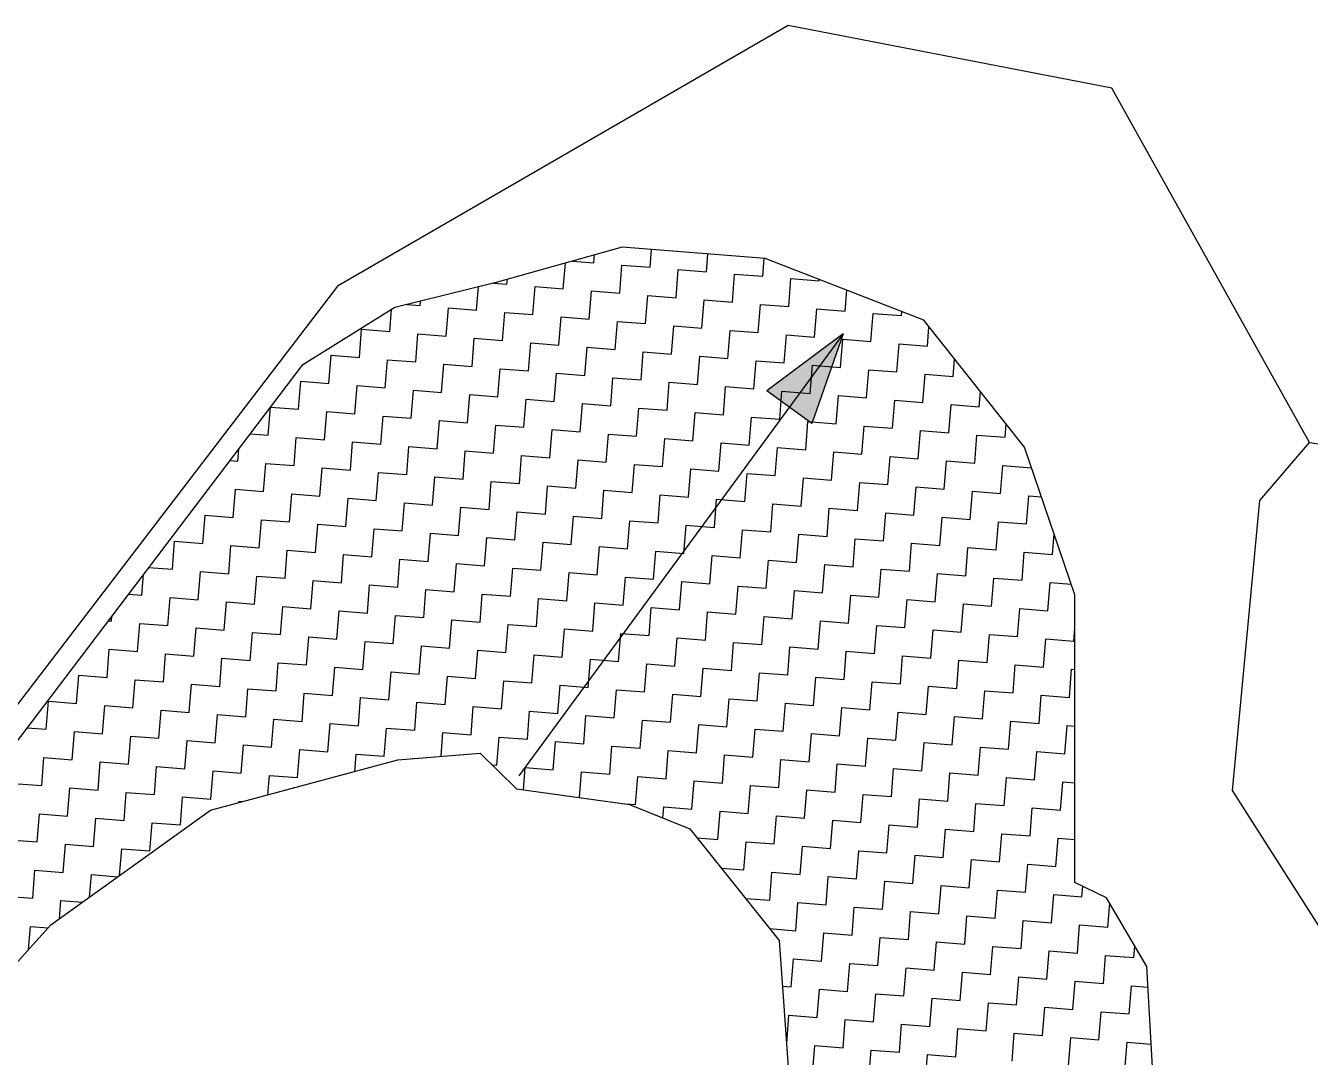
# Model space of a CAD drawing. Header units: metres. Extents: x 281680 to 283954, y 2020493 to 2022850.
# Drawn here: x 281969.3 to 282258.7, y 2022618 to 2022850.5 of the extents above; entities that cross this region are included whole.
import ezdxf

# ---------------------------------------------------------------- set-up
doc = ezdxf.new("R2010")
doc.units = ezdxf.units.M
doc.header["$MEASUREMENT"] = 0
doc.linetypes.add('DIVIDE', pattern=[1.25, 0.5, -0.25, 0, -0.25, 0, -0.25])
for name, color, linetype in [('POLY_HATCH', 12, 'Continuous'), ('V_BOUND_LINE', 7, 'Continuous'), ('V_DIVIDE_LINE', 7, 'DIVIDE')]:
    doc.layers.add(name, color=color, linetype=linetype)

msp = doc.modelspace()

# ---------------------------------------------------------------- hatches: boundary and pattern name
h = msp.add_hatch(color=256)
h.paths.add_polyline_path([(282141.38, 2022764.49), (282146.44, 2022760.78), (282153.52, 2022781.03)])
h.paths.add_polyline_path([(282153.52, 2022781.03), (282136.32, 2022768.21), (282141.38, 2022764.49)])

# ---------------------------------------------------------------- linework, layer by layer
for points in [[(282153.52, 2022781.03), (282080.42, 2022681.4)], [(282153.52, 2022781.03), (282136.32, 2022768.21)], [(282153.52, 2022781.03), (282146.44, 2022760.78)], [(282146.44, 2022760.78), (282136.32, 2022768.21)]]:
    msp.add_lwpolyline(points)
at = {"layer": 'POLY_HATCH'}
for p, q in [((282103.69, 2022800.55), (282075.05, 2022792.53)), ((282135.91, 2022797.99), (282103.69, 2022800.55)), ((282171.64, 2022784.09), (282135.91, 2022797.99)), ((282075.05, 2022792.53), (282052.5, 2022786.96)), ((282052.5, 2022786.96), (282031.56, 2022773.9)), ((282194.37, 2022755.51), (282171.64, 2022784.09)), ((282031.56, 2022773.9), (281837.08, 2022517.44)), ((282205.71, 2022722.2), (282194.37, 2022755.51)), ((282205.71, 2022657.4), (282205.71, 2022722.2)), ((282053.15, 2022685.03), (282071.69, 2022686.5)), ((282071.69, 2022686.5), (282079.89, 2022678.48)), ((282010.97, 2022673.67), (282053.15, 2022685.03)), ((282079.89, 2022678.48), (282105.4, 2022674.98)), ((282105.4, 2022674.98), (282118.96, 2022669.48)), ((281975.02, 2022647.81), (282010.97, 2022673.67)), ((282118.96, 2022669.48), (282139.06, 2022644.31)), ((282212.8, 2022653.89), (282205.71, 2022657.4)), ((282221.88, 2022638.43), (282212.8, 2022653.89)), ((281948.35, 2022618.27), (281975.02, 2022647.81)), ((282139.06, 2022644.31), (282141.51, 2022610.24)), ((282223.44, 2022611.8), (282221.88, 2022638.43))]:
    msp.add_line(p, q, dxfattribs=at)
at = {"layer": 'POLY_HATCH', "linetype": 'Continuous'}
for p, q in [((282097.31, 2022797.04), (282097.45, 2022798.81)), ((282110, 2022796.03), (282110.32, 2022800.03)), ((282122.69, 2022795.01), (282123.01, 2022799.01)), ((282090.45, 2022791.2), (282090.91, 2022796.97)), ((282092.5, 2022797.42), (282097.31, 2022797.04)), ((282103.15, 2022790.18), (282103.65, 2022796.53)), ((282103.65, 2022796.53), (282110, 2022796.03)), ((282135.39, 2022794), (282135.71, 2022798)), ((282077.76, 2022792.21), (282077.85, 2022793.31)), ((282115.84, 2022789.17), (282116.35, 2022795.52)), ((282116.35, 2022795.52), (282122.69, 2022795.01)), ((282128.54, 2022788.16), (282129.04, 2022794.51)), ((282129.04, 2022794.51), (282135.39, 2022794)), ((282141.23, 2022787.15), (282141.73, 2022793.5)), ((282141.73, 2022793.5), (282148.08, 2022792.99)), ((282148.08, 2022792.99), (282148.1, 2022793.24)), ((282070.91, 2022786.37), (282071.33, 2022791.61)), ((282074.73, 2022792.45), (282077.76, 2022792.21)), ((282083.6, 2022785.35), (282084.11, 2022791.7)), ((282084.11, 2022791.7), (282090.45, 2022791.2)), ((282096.3, 2022784.34), (282096.8, 2022790.69)), ((282096.8, 2022790.69), (282103.15, 2022790.18)), ((282153.92, 2022786.14), (282154.3, 2022790.84)), ((282055.18, 2022787.62), (282058.22, 2022787.38)), ((282058.22, 2022787.38), (282058.3, 2022788.39)), ((282108.99, 2022783.33), (282109.49, 2022789.68)), ((282109.49, 2022789.68), (282115.84, 2022789.17)), ((282121.68, 2022782.32), (282122.19, 2022788.67)), ((282122.19, 2022788.67), (282128.54, 2022788.16)), ((282134.38, 2022781.31), (282134.88, 2022787.66)), ((282134.88, 2022787.66), (282141.23, 2022787.15)), ((282051.36, 2022781.54), (282051.76, 2022786.5)), ((282064.06, 2022780.52), (282064.56, 2022786.87)), ((282064.56, 2022786.87), (282070.91, 2022786.37)), ((282076.75, 2022779.51), (282077.26, 2022785.86)), ((282077.26, 2022785.86), (282083.6, 2022785.35)), ((282089.44, 2022778.5), (282089.95, 2022784.85)), ((282089.95, 2022784.85), (282096.3, 2022784.34)), ((282147.07, 2022780.3), (282147.58, 2022786.64)), ((282147.58, 2022786.64), (282153.92, 2022786.14)), ((282159.76, 2022779.29), (282160.27, 2022785.63)), ((282160.27, 2022785.63), (282166.62, 2022785.13)), ((282166.62, 2022785.13), (282166.69, 2022786.02)), ((282044.51, 2022775.7), (282045.02, 2022782.04)), ((282045.02, 2022782.04), (282051.36, 2022781.54)), ((282102.14, 2022777.49), (282102.64, 2022783.84)), ((282102.64, 2022783.84), (282108.99, 2022783.33)), ((282114.83, 2022776.48), (282115.34, 2022782.83)), ((282115.34, 2022782.83), (282121.68, 2022782.32)), ((282127.52, 2022775.47), (282128.03, 2022781.81)), ((282128.03, 2022781.81), (282134.38, 2022781.31)), ((282172.46, 2022778.27), (282172.8, 2022782.63)), ((282057.2, 2022774.68), (282057.71, 2022781.03)), ((282057.71, 2022781.03), (282064.06, 2022780.52)), ((282069.9, 2022773.67), (282070.4, 2022780.02)), ((282070.4, 2022780.02), (282076.75, 2022779.51)), ((282082.59, 2022772.66), (282083.1, 2022779.01)), ((282083.1, 2022779.01), (282089.44, 2022778.5)), ((282140.22, 2022774.46), (282140.72, 2022780.8)), ((282140.72, 2022780.8), (282147.07, 2022780.3)), ((282152.91, 2022773.44), (282153.42, 2022779.79)), ((282153.42, 2022779.79), (282159.76, 2022779.29)), ((282165.6, 2022772.43), (282166.11, 2022778.78)), ((282166.11, 2022778.78), (282172.46, 2022778.27)), ((282037.66, 2022769.85), (282038.16, 2022776.2)), ((282038.16, 2022776.2), (282044.51, 2022775.7)), ((282095.28, 2022771.65), (282095.79, 2022778)), ((282095.79, 2022778), (282102.14, 2022777.49)), ((282107.98, 2022770.64), (282108.48, 2022776.98)), ((282108.48, 2022776.98), (282114.83, 2022776.48)), ((282120.67, 2022769.63), (282121.18, 2022775.97)), ((282121.18, 2022775.97), (282127.52, 2022775.47)), ((282050.35, 2022768.84), (282050.86, 2022775.19)), ((282050.86, 2022775.19), (282057.2, 2022774.68)), ((282063.04, 2022767.83), (282063.55, 2022774.18)), ((282063.55, 2022774.18), (282069.9, 2022773.67)), ((282075.74, 2022766.82), (282076.24, 2022773.17)), ((282076.24, 2022773.17), (282082.59, 2022772.66)), ((282133.36, 2022768.62), (282133.87, 2022774.96)), ((282133.87, 2022774.96), (282140.22, 2022774.46)), ((282146.06, 2022767.6), (282146.56, 2022773.95)), ((282146.56, 2022773.95), (282152.91, 2022773.44)), ((282158.75, 2022766.59), (282159.26, 2022772.94)), ((282159.26, 2022772.94), (282165.6, 2022772.43)), ((282178.3, 2022771.42), (282178.61, 2022775.33)), ((282030.81, 2022764.01), (282031.31, 2022770.36)), ((282031.31, 2022770.36), (282037.66, 2022769.85)), ((282088.43, 2022765.81), (282088.94, 2022772.16)), ((282088.94, 2022772.16), (282095.28, 2022771.65)), ((282101.13, 2022764.8), (282101.63, 2022771.14)), ((282101.63, 2022771.14), (282107.98, 2022770.64)), ((282113.82, 2022763.79), (282114.32, 2022770.13)), ((282114.32, 2022770.13), (282120.67, 2022769.63)), ((282171.45, 2022765.58), (282171.95, 2022771.93)), ((282171.95, 2022771.93), (282178.3, 2022771.42)), ((282043.5, 2022763), (282044, 2022769.35)), ((282044, 2022769.35), (282050.35, 2022768.84)), ((282056.19, 2022761.99), (282056.7, 2022768.34)), ((282056.7, 2022768.34), (282063.04, 2022767.83)), ((282068.89, 2022760.98), (282069.39, 2022767.33)), ((282069.39, 2022767.33), (282075.74, 2022766.82)), ((282126.51, 2022762.77), (282127.02, 2022769.12)), ((282127.02, 2022769.12), (282133.36, 2022768.62)), ((282139.21, 2022761.76), (282139.71, 2022768.11)), ((282139.71, 2022768.11), (282146.06, 2022767.6)), ((282151.9, 2022760.75), (282152.41, 2022767.1)), ((282152.41, 2022767.1), (282158.75, 2022766.59)), ((282184.14, 2022764.57), (282184.41, 2022768.03)), ((282023.95, 2022758.17), (282024.46, 2022764.52)), ((282024.46, 2022764.52), (282030.81, 2022764.01)), ((282081.58, 2022759.97), (282082.08, 2022766.31)), ((282082.08, 2022766.31), (282088.43, 2022765.81)), ((282094.27, 2022758.96), (282094.78, 2022765.3)), ((282094.78, 2022765.3), (282101.13, 2022764.8)), ((282106.97, 2022757.94), (282107.47, 2022764.29)), ((282107.47, 2022764.29), (282113.82, 2022763.79)), ((282164.59, 2022759.74), (282165.1, 2022766.09)), ((282165.1, 2022766.09), (282171.45, 2022765.58)), ((282177.29, 2022758.73), (282177.79, 2022765.08)), ((282177.79, 2022765.08), (282184.14, 2022764.57)), ((282036.65, 2022757.16), (282037.15, 2022763.51)), ((282037.15, 2022763.51), (282043.5, 2022763)), ((282049.34, 2022756.15), (282049.85, 2022762.5)), ((282049.85, 2022762.5), (282056.19, 2022761.99)), ((282062.03, 2022755.14), (282062.54, 2022761.48)), ((282062.54, 2022761.48), (282068.89, 2022760.98)), ((282119.66, 2022756.93), (282120.17, 2022763.28)), ((282120.17, 2022763.28), (282126.51, 2022762.77)), ((282132.35, 2022755.92), (282132.86, 2022762.27)), ((282132.86, 2022762.27), (282139.21, 2022761.76)), ((282145.05, 2022754.91), (282145.55, 2022761.26)), ((282145.55, 2022761.26), (282151.9, 2022760.75)), ((282019.88, 2022758.5), (282023.95, 2022758.17)), ((282074.73, 2022754.13), (282075.23, 2022760.47)), ((282075.23, 2022760.47), (282081.58, 2022759.97)), ((282087.42, 2022753.11), (282087.93, 2022759.46)), ((282087.93, 2022759.46), (282094.27, 2022758.96)), ((282100.11, 2022752.1), (282100.62, 2022758.45)), ((282100.62, 2022758.45), (282106.97, 2022757.94)), ((282157.74, 2022753.9), (282158.25, 2022760.25)), ((282158.25, 2022760.25), (282164.59, 2022759.74)), ((282170.43, 2022752.89), (282170.94, 2022759.23)), ((282170.94, 2022759.23), (282177.29, 2022758.73)), ((282183.13, 2022751.88), (282183.63, 2022758.22)), ((282183.63, 2022758.22), (282189.98, 2022757.72)), ((282189.98, 2022757.72), (282190.22, 2022760.73)), ((282017.1, 2022752.33), (282017.32, 2022755.12)), ((282029.79, 2022751.32), (282030.3, 2022757.67)), ((282030.3, 2022757.67), (282036.65, 2022757.16)), ((282042.49, 2022750.31), (282042.99, 2022756.65)), ((282042.99, 2022756.65), (282049.34, 2022756.15)), ((282055.18, 2022749.3), (282055.69, 2022755.64)), ((282055.69, 2022755.64), (282062.03, 2022755.14)), ((282112.81, 2022751.09), (282113.31, 2022757.44)), ((282113.31, 2022757.44), (282119.66, 2022756.93)), ((282125.5, 2022750.08), (282126.01, 2022756.43)), ((282126.01, 2022756.43), (282132.35, 2022755.92)), ((282138.19, 2022749.07), (282138.7, 2022755.42)), ((282138.7, 2022755.42), (282145.05, 2022754.91)), ((282015.31, 2022752.47), (282017.1, 2022752.33)), ((282067.87, 2022748.29), (282068.38, 2022754.63)), ((282068.38, 2022754.63), (282074.73, 2022754.13)), ((282080.57, 2022747.27), (282081.07, 2022753.62)), ((282081.07, 2022753.62), (282087.42, 2022753.11)), ((282093.26, 2022746.26), (282093.77, 2022752.61)), ((282093.77, 2022752.61), (282100.11, 2022752.1)), ((282150.89, 2022748.06), (282151.39, 2022754.4)), ((282151.39, 2022754.4), (282157.74, 2022753.9)), ((282163.58, 2022747.05), (282164.09, 2022753.39)), ((282164.09, 2022753.39), (282170.43, 2022752.89)), ((282176.27, 2022746.03), (282176.78, 2022752.38)), ((282176.78, 2022752.38), (282183.13, 2022751.88)), ((282022.94, 2022745.48), (282023.45, 2022751.83)), ((282023.45, 2022751.83), (282029.79, 2022751.32)), ((282035.63, 2022744.47), (282036.14, 2022750.81)), ((282036.14, 2022750.81), (282042.49, 2022750.31)), ((282048.33, 2022743.46), (282048.83, 2022749.8)), ((282048.83, 2022749.8), (282055.18, 2022749.3)), ((282105.95, 2022745.25), (282106.46, 2022751.6)), ((282106.46, 2022751.6), (282112.81, 2022751.09)), ((282118.65, 2022744.24), (282119.15, 2022750.59)), ((282119.15, 2022750.59), (282125.5, 2022750.08)), ((282131.34, 2022743.23), (282131.85, 2022749.57)), ((282131.85, 2022749.57), (282138.19, 2022749.07)), ((282188.97, 2022745.02), (282189.47, 2022751.37)), ((282189.47, 2022751.37), (282195.82, 2022750.86)), ((282195.82, 2022750.86), (282195.85, 2022751.17)), ((282061.02, 2022742.44), (282061.53, 2022748.79)), ((282061.53, 2022748.79), (282067.87, 2022748.29)), ((282073.72, 2022741.43), (282074.22, 2022747.78)), ((282074.22, 2022747.78), (282080.57, 2022747.27)), ((282086.41, 2022740.42), (282086.91, 2022746.77)), ((282086.91, 2022746.77), (282093.26, 2022746.26)), ((282144.04, 2022742.22), (282144.54, 2022748.56)), ((282144.54, 2022748.56), (282150.89, 2022748.06)), ((282156.73, 2022741.21), (282157.23, 2022747.55)), ((282157.23, 2022747.55), (282163.58, 2022747.05)), ((282169.42, 2022740.19), (282169.93, 2022746.54)), ((282169.93, 2022746.54), (282176.27, 2022746.03)), ((282016.09, 2022739.64), (282016.59, 2022745.98)), ((282016.59, 2022745.98), (282022.94, 2022745.48)), ((282028.78, 2022738.63), (282029.29, 2022744.97)), ((282029.29, 2022744.97), (282035.63, 2022744.47)), ((282041.48, 2022737.61), (282041.98, 2022743.96)), ((282041.98, 2022743.96), (282048.33, 2022743.46)), ((282099.1, 2022739.41), (282099.61, 2022745.76)), ((282099.61, 2022745.76), (282105.95, 2022745.25)), ((282111.8, 2022738.4), (282112.3, 2022744.75)), ((282112.3, 2022744.75), (282118.65, 2022744.24)), ((282124.49, 2022737.39), (282125, 2022743.73)), ((282125, 2022743.73), (282131.34, 2022743.23)), ((282182.12, 2022739.18), (282182.62, 2022745.53)), ((282182.62, 2022745.53), (282188.97, 2022745.02)), ((282194.81, 2022738.17), (282195.32, 2022744.52)), ((282195.32, 2022744.52), (282198.19, 2022744.29)), ((282054.17, 2022736.6), (282054.68, 2022742.95)), ((282054.68, 2022742.95), (282061.02, 2022742.44)), ((282066.86, 2022735.59), (282067.37, 2022741.94)), ((282067.37, 2022741.94), (282073.72, 2022741.43)), ((282079.56, 2022734.58), (282080.06, 2022740.93)), ((282080.06, 2022740.93), (282086.41, 2022740.42)), ((282137.18, 2022736.38), (282137.69, 2022742.72)), ((282137.69, 2022742.72), (282144.04, 2022742.22)), ((282149.88, 2022735.36), (282150.38, 2022741.71)), ((282150.38, 2022741.71), (282156.73, 2022741.21)), ((282162.57, 2022734.35), (282163.08, 2022740.7)), ((282163.08, 2022740.7), (282169.42, 2022740.19)), ((282009.24, 2022733.8), (282009.74, 2022740.14)), ((282009.74, 2022740.14), (282016.09, 2022739.64)), ((282021.93, 2022732.79), (282022.44, 2022739.13)), ((282022.44, 2022739.13), (282028.78, 2022738.63)), ((282034.62, 2022731.77), (282035.13, 2022738.12)), ((282035.13, 2022738.12), (282041.48, 2022737.61)), ((282092.25, 2022733.57), (282092.76, 2022739.92)), ((282092.76, 2022739.92), (282099.1, 2022739.41)), ((282104.94, 2022732.56), (282105.45, 2022738.9)), ((282105.45, 2022738.9), (282111.8, 2022738.4)), ((282117.64, 2022731.55), (282118.14, 2022737.89)), ((282118.14, 2022737.89), (282124.49, 2022737.39)), ((282175.26, 2022733.34), (282175.77, 2022739.69)), ((282175.77, 2022739.69), (282182.12, 2022739.18)), ((282187.96, 2022732.33), (282188.46, 2022738.68)), ((282188.46, 2022738.68), (282194.81, 2022738.17)), ((282047.32, 2022730.76), (282047.82, 2022737.11)), ((282047.82, 2022737.11), (282054.17, 2022736.6)), ((282060.01, 2022729.75), (282060.52, 2022736.1)), ((282060.52, 2022736.1), (282066.86, 2022735.59)), ((282072.7, 2022728.74), (282073.21, 2022735.09)), ((282073.21, 2022735.09), (282079.56, 2022734.58)), ((282130.33, 2022730.53), (282130.84, 2022736.88)), ((282130.84, 2022736.88), (282137.18, 2022736.38)), ((282143.02, 2022729.52), (282143.53, 2022735.87)), ((282143.53, 2022735.87), (282149.88, 2022735.36)), ((282155.72, 2022728.51), (282156.22, 2022734.86)), ((282156.22, 2022734.86), (282162.57, 2022734.35)), ((282200.65, 2022731.32), (282201.02, 2022735.98)), ((282002.38, 2022727.96), (282002.89, 2022734.3)), ((282002.89, 2022734.3), (282009.24, 2022733.8)), ((282015.08, 2022726.94), (282015.58, 2022733.29)), ((282015.58, 2022733.29), (282021.93, 2022732.79)), ((282027.77, 2022725.93), (282028.28, 2022732.28)), ((282028.28, 2022732.28), (282034.62, 2022731.77)), ((282085.4, 2022727.73), (282085.9, 2022734.07)), ((282085.9, 2022734.07), (282092.25, 2022733.57)), ((282098.09, 2022726.72), (282098.6, 2022733.06)), ((282098.6, 2022733.06), (282104.94, 2022732.56)), ((282110.78, 2022725.7), (282111.29, 2022732.05)), ((282111.29, 2022732.05), (282117.64, 2022731.55)), ((282168.41, 2022727.5), (282168.92, 2022733.85)), ((282168.92, 2022733.85), (282175.26, 2022733.34)), ((282181.1, 2022726.49), (282181.61, 2022732.84)), ((282181.61, 2022732.84), (282187.96, 2022732.33)), ((282040.46, 2022724.92), (282040.97, 2022731.27)), ((282040.97, 2022731.27), (282047.32, 2022730.76)), ((282053.16, 2022723.91), (282053.66, 2022730.26)), ((282053.66, 2022730.26), (282060.01, 2022729.75)), ((282065.85, 2022722.9), (282066.36, 2022729.25)), ((282066.36, 2022729.25), (282072.7, 2022728.74)), ((282123.48, 2022724.69), (282123.98, 2022731.04)), ((282123.98, 2022731.04), (282130.33, 2022730.53)), ((282136.17, 2022723.68), (282136.68, 2022730.03)), ((282136.68, 2022730.03), (282143.02, 2022729.52)), ((282193.8, 2022725.48), (282194.3, 2022731.82)), ((282194.3, 2022731.82), (282200.65, 2022731.32)), ((281995.53, 2022722.11), (281995.91, 2022726.89)), ((281997.04, 2022728.38), (282002.38, 2022727.96)), ((282008.22, 2022721.1), (282008.73, 2022727.45)), ((282008.73, 2022727.45), (282015.08, 2022726.94)), ((282020.92, 2022720.09), (282021.42, 2022726.44)), ((282021.42, 2022726.44), (282027.77, 2022725.93)), ((282078.54, 2022721.89), (282079.05, 2022728.23)), ((282079.05, 2022728.23), (282085.4, 2022727.73)), ((282091.24, 2022720.88), (282091.74, 2022727.22)), ((282091.74, 2022727.22), (282098.09, 2022726.72)), ((282103.93, 2022719.86), (282104.44, 2022726.21)), ((282104.44, 2022726.21), (282110.78, 2022725.7)), ((282148.87, 2022722.67), (282149.37, 2022729.02)), ((282149.37, 2022729.02), (282155.72, 2022728.51)), ((282161.56, 2022721.66), (282162.06, 2022728.01)), ((282162.06, 2022728.01), (282168.41, 2022727.5)), ((282174.25, 2022720.65), (282174.76, 2022726.99)), ((282174.76, 2022726.99), (282181.1, 2022726.49)), ((282033.61, 2022719.08), (282034.12, 2022725.43)), ((282034.12, 2022725.43), (282040.46, 2022724.92)), ((282046.31, 2022718.07), (282046.81, 2022724.42)), ((282046.81, 2022724.42), (282053.16, 2022723.91)), ((282059, 2022717.06), (282059.5, 2022723.4)), ((282059.5, 2022723.4), (282065.85, 2022722.9)), ((282116.63, 2022718.85), (282117.13, 2022725.2)), ((282117.13, 2022725.2), (282123.48, 2022724.69)), ((282129.32, 2022717.84), (282129.82, 2022724.19)), ((282129.82, 2022724.19), (282136.17, 2022723.68)), ((282186.95, 2022719.64), (282187.45, 2022725.98)), ((282187.45, 2022725.98), (282193.8, 2022725.48)), ((282199.64, 2022718.62), (282200.14, 2022724.97)), ((282200.14, 2022724.97), (282204.9, 2022724.59)), ((281992.48, 2022722.36), (281995.53, 2022722.11)), ((282001.37, 2022715.26), (282001.88, 2022721.61)), ((282001.88, 2022721.61), (282008.22, 2022721.1)), ((282014.07, 2022714.25), (282014.57, 2022720.6)), ((282014.57, 2022720.6), (282020.92, 2022720.09)), ((282071.69, 2022716.05), (282072.2, 2022722.39)), ((282072.2, 2022722.39), (282078.54, 2022721.89)), ((282084.39, 2022715.03), (282084.89, 2022721.38)), ((282084.89, 2022721.38), (282091.24, 2022720.88)), ((282142.01, 2022716.83), (282142.52, 2022723.18)), ((282142.52, 2022723.18), (282148.87, 2022722.67)), ((282154.71, 2022715.82), (282155.21, 2022722.16)), ((282155.21, 2022722.16), (282161.56, 2022721.66)), ((282167.4, 2022714.81), (282167.91, 2022721.15)), ((282167.91, 2022721.15), (282174.25, 2022720.65)), ((282026.76, 2022713.24), (282027.27, 2022719.59)), ((282027.27, 2022719.59), (282033.61, 2022719.08)), ((282039.45, 2022712.23), (282039.96, 2022718.57)), ((282039.96, 2022718.57), (282046.31, 2022718.07)), ((282052.15, 2022711.22), (282052.65, 2022717.56)), ((282052.65, 2022717.56), (282059, 2022717.06)), ((282097.08, 2022714.02), (282097.59, 2022720.37)), ((282097.59, 2022720.37), (282103.93, 2022719.86)), ((282109.77, 2022713.01), (282110.28, 2022719.36)), ((282110.28, 2022719.36), (282116.63, 2022718.85)), ((282122.47, 2022712), (282122.97, 2022718.35)), ((282122.97, 2022718.35), (282129.32, 2022717.84)), ((282180.09, 2022713.8), (282180.6, 2022720.14)), ((282180.6, 2022720.14), (282186.95, 2022719.64)), ((282192.79, 2022712.78), (282193.29, 2022719.13)), ((282193.29, 2022719.13), (282199.64, 2022718.62)), ((281987.91, 2022716.33), (281988.68, 2022716.27)), ((281988.68, 2022716.27), (281988.77, 2022717.48)), ((281994.52, 2022709.42), (281995.03, 2022715.77)), ((281995.03, 2022715.77), (282001.37, 2022715.26)), ((282007.21, 2022708.41), (282007.72, 2022714.76)), ((282007.72, 2022714.76), (282014.07, 2022714.25)), ((282064.84, 2022710.2), (282065.35, 2022716.55)), ((282065.35, 2022716.55), (282071.69, 2022716.05)), ((282077.53, 2022709.19), (282078.04, 2022715.54)), ((282078.04, 2022715.54), (282084.39, 2022715.03)), ((282135.16, 2022710.99), (282135.67, 2022717.34)), ((282135.67, 2022717.34), (282142.01, 2022716.83)), ((282147.85, 2022709.98), (282148.36, 2022716.32)), ((282148.36, 2022716.32), (282154.71, 2022715.82)), ((282160.55, 2022708.97), (282161.05, 2022715.31)), ((282161.05, 2022715.31), (282167.4, 2022714.81)), ((282205.48, 2022711.77), (282205.71, 2022714.7)), ((282019.91, 2022707.4), (282020.41, 2022713.74)), ((282020.41, 2022713.74), (282026.76, 2022713.24)), ((282032.6, 2022706.39), (282033.11, 2022712.73)), ((282033.11, 2022712.73), (282039.45, 2022712.23)), ((282045.29, 2022705.38), (282045.8, 2022711.72)), ((282045.8, 2022711.72), (282052.15, 2022711.22)), ((282090.23, 2022708.18), (282090.73, 2022714.53)), ((282090.73, 2022714.53), (282097.08, 2022714.02)), ((282102.92, 2022707.17), (282103.43, 2022713.52)), ((282103.43, 2022713.52), (282109.77, 2022713.01)), ((282115.61, 2022706.16), (282116.12, 2022712.51)), ((282116.12, 2022712.51), (282122.47, 2022712)), ((282173.24, 2022707.95), (282173.75, 2022714.3)), ((282173.75, 2022714.3), (282180.09, 2022713.8)), ((282185.93, 2022706.94), (282186.44, 2022713.29)), ((282186.44, 2022713.29), (282192.79, 2022712.78)), ((282198.63, 2022705.93), (282199.13, 2022712.28)), ((282199.13, 2022712.28), (282205.48, 2022711.77)), ((281987.67, 2022703.58), (281988.17, 2022709.93)), ((281988.17, 2022709.93), (281994.52, 2022709.42)), ((282000.36, 2022702.57), (282000.87, 2022708.92)), ((282000.87, 2022708.92), (282007.21, 2022708.41)), ((282057.99, 2022704.36), (282058.49, 2022710.71)), ((282058.49, 2022710.71), (282064.84, 2022710.2)), ((282070.68, 2022703.35), (282071.19, 2022709.7)), ((282071.19, 2022709.7), (282077.53, 2022709.19)), ((282128.31, 2022705.15), (282128.81, 2022711.49)), ((282128.81, 2022711.49), (282135.16, 2022710.99)), ((282141, 2022704.14), (282141.51, 2022710.48)), ((282141.51, 2022710.48), (282147.85, 2022709.98)), ((282153.69, 2022703.12), (282154.2, 2022709.47)), ((282154.2, 2022709.47), (282160.55, 2022708.97)), ((282013.05, 2022701.56), (282013.56, 2022707.9)), ((282013.56, 2022707.9), (282019.91, 2022707.4)), ((282025.75, 2022700.55), (282026.25, 2022706.89)), ((282026.25, 2022706.89), (282032.6, 2022706.39)), ((282083.37, 2022702.34), (282083.88, 2022708.69)), ((282083.88, 2022708.69), (282090.23, 2022708.18)), ((282096.07, 2022701.33), (282096.57, 2022707.68)), ((282096.57, 2022707.68), (282102.92, 2022707.17)), ((282108.76, 2022700.32), (282109.27, 2022706.66)), ((282109.27, 2022706.66), (282115.61, 2022706.16)), ((282166.39, 2022702.11), (282166.89, 2022708.46)), ((282166.89, 2022708.46), (282173.24, 2022707.95)), ((282179.08, 2022701.1), (282179.59, 2022707.45)), ((282179.59, 2022707.45), (282185.93, 2022706.94)), ((282191.78, 2022700.09), (282192.28, 2022706.44)), ((282192.28, 2022706.44), (282198.63, 2022705.93)), ((281980.81, 2022697.74), (281981.32, 2022704.09)), ((281981.32, 2022704.09), (281987.67, 2022703.58)), ((281993.51, 2022696.73), (281994.01, 2022703.07)), ((281994.01, 2022703.07), (282000.36, 2022702.57)), ((282038.44, 2022699.53), (282038.95, 2022705.88)), ((282038.95, 2022705.88), (282045.29, 2022705.38)), ((282051.13, 2022698.52), (282051.64, 2022704.87)), ((282051.64, 2022704.87), (282057.99, 2022704.36)), ((282063.83, 2022697.51), (282064.33, 2022703.86)), ((282064.33, 2022703.86), (282070.68, 2022703.35)), ((282121.46, 2022699.31), (282121.96, 2022705.65)), ((282121.96, 2022705.65), (282128.31, 2022705.15)), ((282134.15, 2022698.3), (282134.65, 2022704.64)), ((282134.65, 2022704.64), (282141, 2022704.14)), ((282146.84, 2022697.28), (282147.35, 2022703.63)), ((282147.35, 2022703.63), (282153.69, 2022703.12)), ((282204.47, 2022699.08), (282204.97, 2022705.43)), ((282204.97, 2022705.43), (282205.71, 2022705.37)), ((282006.2, 2022695.72), (282006.71, 2022702.06)), ((282006.71, 2022702.06), (282013.05, 2022701.56)), ((282018.9, 2022694.7), (282019.4, 2022701.05)), ((282019.4, 2022701.05), (282025.75, 2022700.55)), ((282076.52, 2022696.5), (282077.03, 2022702.85)), ((282077.03, 2022702.85), (282083.37, 2022702.34)), ((282089.22, 2022695.49), (282089.72, 2022701.84)), ((282089.72, 2022701.84), (282096.07, 2022701.33)), ((282101.91, 2022694.48), (282102.41, 2022700.82)), ((282102.41, 2022700.82), (282108.76, 2022700.32)), ((282159.54, 2022696.27), (282160.04, 2022702.62)), ((282160.04, 2022702.62), (282166.39, 2022702.11)), ((282172.23, 2022695.26), (282172.73, 2022701.61)), ((282172.73, 2022701.61), (282179.08, 2022701.1)), ((282184.92, 2022694.25), (282185.43, 2022700.6)), ((282185.43, 2022700.6), (282191.78, 2022700.09)), ((281973.96, 2022691.9), (281974.47, 2022698.24)), ((281974.47, 2022698.24), (281980.81, 2022697.74)), ((281986.66, 2022690.89), (281987.16, 2022697.23)), ((281987.16, 2022697.23), (281993.51, 2022696.73)), ((282031.59, 2022693.69), (282032.09, 2022700.04)), ((282032.09, 2022700.04), (282038.44, 2022699.53)), ((282044.28, 2022692.68), (282044.79, 2022699.03)), ((282044.79, 2022699.03), (282051.13, 2022698.52)), ((282056.98, 2022691.67), (282057.48, 2022698.02)), ((282057.48, 2022698.02), (282063.83, 2022697.51)), ((282114.6, 2022693.47), (282115.11, 2022699.81)), ((282115.11, 2022699.81), (282121.46, 2022699.31)), ((282127.3, 2022692.45), (282127.8, 2022698.8)), ((282127.8, 2022698.8), (282134.15, 2022698.3)), ((282139.99, 2022691.44), (282140.5, 2022697.79)), ((282140.5, 2022697.79), (282146.84, 2022697.28)), ((282197.62, 2022693.24), (282198.12, 2022699.58)), ((282198.12, 2022699.58), (282204.47, 2022699.08)), ((281999.35, 2022689.87), (281999.86, 2022696.22)), ((281999.86, 2022696.22), (282006.2, 2022695.72)), ((282012.04, 2022688.86), (282012.55, 2022695.21)), ((282012.55, 2022695.21), (282018.9, 2022694.7)), ((282069.67, 2022690.66), (282070.18, 2022697.01)), ((282070.18, 2022697.01), (282076.52, 2022696.5)), ((282082.36, 2022689.65), (282082.87, 2022695.99)), ((282082.87, 2022695.99), (282089.22, 2022695.49)), ((282095.06, 2022688.64), (282095.56, 2022694.98)), ((282095.56, 2022694.98), (282101.91, 2022694.48)), ((282152.68, 2022690.43), (282153.19, 2022696.78)), ((282153.19, 2022696.78), (282159.54, 2022696.27)), ((282165.38, 2022689.42), (282165.88, 2022695.77)), ((282165.88, 2022695.77), (282172.23, 2022695.26)), ((282178.07, 2022688.41), (282178.58, 2022694.76)), ((282178.58, 2022694.76), (282184.92, 2022694.25)), ((281969.64, 2022692.24), (281973.96, 2022691.9)), ((282024.74, 2022687.85), (282025.24, 2022694.2)), ((282025.24, 2022694.2), (282031.59, 2022693.69)), ((282037.43, 2022686.84), (282037.94, 2022693.19)), ((282037.94, 2022693.19), (282044.28, 2022692.68)), ((282050.12, 2022685.83), (282050.63, 2022692.18)), ((282050.63, 2022692.18), (282056.98, 2022691.67)), ((282107.75, 2022687.62), (282108.26, 2022693.97)), ((282108.26, 2022693.97), (282114.6, 2022693.47)), ((282120.44, 2022686.61), (282120.95, 2022692.96)), ((282120.95, 2022692.96), (282127.3, 2022692.45)), ((282133.14, 2022685.6), (282133.64, 2022691.95)), ((282133.64, 2022691.95), (282139.99, 2022691.44)), ((282190.76, 2022687.4), (282191.27, 2022693.74)), ((282191.27, 2022693.74), (282197.62, 2022693.24)), ((282203.46, 2022686.39), (282203.96, 2022692.73)), ((282203.96, 2022692.73), (282205.71, 2022692.59)), ((281979.8, 2022685.05), (281980.31, 2022691.39)), ((281980.31, 2022691.39), (281986.66, 2022690.89)), ((281992.5, 2022684.03), (281993, 2022690.38)), ((281993, 2022690.38), (281999.35, 2022689.87)), ((282005.19, 2022683.02), (282005.7, 2022689.37)), ((282005.7, 2022689.37), (282012.04, 2022688.86)), ((282062.9, 2022685.81), (282063.32, 2022691.16)), ((282063.32, 2022691.16), (282069.67, 2022690.66)), ((282075.51, 2022683.81), (282076.02, 2022690.15)), ((282076.02, 2022690.15), (282082.36, 2022689.65)), ((282088.2, 2022682.79), (282088.71, 2022689.14)), ((282088.71, 2022689.14), (282095.06, 2022688.64)), ((282145.83, 2022684.59), (282146.34, 2022690.94)), ((282146.34, 2022690.94), (282152.68, 2022690.43)), ((282158.52, 2022683.58), (282159.03, 2022689.93)), ((282159.03, 2022689.93), (282165.38, 2022689.42)), ((282171.22, 2022682.57), (282171.72, 2022688.91)), ((282171.72, 2022688.91), (282178.07, 2022688.41)), ((282017.88, 2022682.01), (282018.39, 2022688.36)), ((282018.39, 2022688.36), (282024.74, 2022687.85)), ((282030.58, 2022681), (282031.08, 2022687.35)), ((282031.08, 2022687.35), (282037.43, 2022686.84)), ((282043.47, 2022682.42), (282043.78, 2022686.33)), ((282043.78, 2022686.33), (282050.12, 2022685.83)), ((282100.9, 2022681.78), (282101.4, 2022688.13)), ((282101.4, 2022688.13), (282107.75, 2022687.62)), ((282113.59, 2022680.77), (282114.1, 2022687.12)), ((282114.1, 2022687.12), (282120.44, 2022686.61)), ((282126.28, 2022679.76), (282126.79, 2022686.11)), ((282126.79, 2022686.11), (282133.14, 2022685.6)), ((282183.91, 2022681.56), (282184.42, 2022687.9)), ((282184.42, 2022687.9), (282190.76, 2022687.4)), ((282196.6, 2022680.54), (282197.11, 2022686.89)), ((282197.11, 2022686.89), (282203.46, 2022686.39)), ((281972.95, 2022679.2), (281973.46, 2022685.55)), ((281973.46, 2022685.55), (281979.8, 2022685.05)), ((281985.64, 2022678.19), (281986.15, 2022684.54)), ((281986.15, 2022684.54), (281992.5, 2022684.03)), ((281998.34, 2022677.18), (281998.84, 2022683.53)), ((281998.84, 2022683.53), (282005.19, 2022683.02)), ((282056.47, 2022685.32), (282056.63, 2022685.31)), ((282056.47, 2022685.3), (282056.47, 2022685.32)), ((282074.35, 2022683.9), (282075.51, 2022683.81)), ((282081.46, 2022678.27), (282081.86, 2022683.3)), ((282081.86, 2022683.3), (282088.2, 2022682.79)), ((282138.98, 2022678.75), (282139.48, 2022685.1)), ((282139.48, 2022685.1), (282145.83, 2022684.59)), ((282151.67, 2022677.74), (282152.18, 2022684.08)), ((282152.18, 2022684.08), (282158.52, 2022683.58)), ((282164.37, 2022676.73), (282164.87, 2022683.07)), ((282164.87, 2022683.07), (282171.22, 2022682.57)), ((282011.03, 2022676.17), (282011.54, 2022682.52)), ((282011.54, 2022682.52), (282017.88, 2022682.01)), ((282023.88, 2022677.15), (282024.23, 2022681.51)), ((282024.23, 2022681.51), (282030.58, 2022681)), ((282094.09, 2022676.53), (282094.55, 2022682.29)), ((282094.55, 2022682.29), (282100.9, 2022681.78)), ((282106.74, 2022674.93), (282107.24, 2022681.28)), ((282107.24, 2022681.28), (282113.59, 2022680.77)), ((282119.43, 2022673.92), (282119.94, 2022680.27)), ((282119.94, 2022680.27), (282126.28, 2022679.76)), ((282177.06, 2022675.71), (282177.56, 2022682.06)), ((282177.56, 2022682.06), (282183.91, 2022681.56)), ((282189.75, 2022674.7), (282190.26, 2022681.05)), ((282190.26, 2022681.05), (282196.6, 2022680.54)), ((282202.45, 2022673.69), (282202.95, 2022680.04)), ((282202.95, 2022680.04), (282205.71, 2022679.82)), ((281966.6, 2022679.71), (281972.95, 2022679.2)), ((281978.79, 2022672.35), (281979.3, 2022678.7)), ((281979.3, 2022678.7), (281985.64, 2022678.19)), ((281991.49, 2022671.34), (281991.99, 2022677.69)), ((281991.99, 2022677.69), (281998.34, 2022677.18)), ((282132.13, 2022672.91), (282132.63, 2022679.25)), ((282132.63, 2022679.25), (282138.98, 2022678.75)), ((282144.82, 2022671.9), (282145.33, 2022678.24)), ((282145.33, 2022678.24), (282151.67, 2022677.74)), ((282157.51, 2022670.89), (282158.02, 2022677.23)), ((282158.02, 2022677.23), (282164.37, 2022676.73)), ((282004.18, 2022670.33), (282004.68, 2022676.68)), ((282004.68, 2022676.68), (282011.03, 2022676.17)), ((282017.36, 2022675.39), (282017.38, 2022675.66)), ((282017.38, 2022675.66), (282018.16, 2022675.6)), ((282104.38, 2022675.12), (282106.74, 2022674.93)), ((282112.89, 2022671.94), (282113.09, 2022674.43)), ((282113.09, 2022674.43), (282119.43, 2022673.92)), ((282170.21, 2022669.87), (282170.71, 2022676.22)), ((282170.71, 2022676.22), (282177.06, 2022675.71)), ((282182.9, 2022668.86), (282183.41, 2022675.21)), ((282183.41, 2022675.21), (282189.75, 2022674.7)), ((282195.59, 2022667.85), (282196.1, 2022674.2)), ((282196.1, 2022674.2), (282202.45, 2022673.69)), ((281971.94, 2022666.51), (281972.45, 2022672.86)), ((281972.45, 2022672.86), (281978.79, 2022672.35)), ((281984.63, 2022665.5), (281985.14, 2022671.85)), ((281985.14, 2022671.85), (281991.49, 2022671.34)), ((282125.27, 2022667.07), (282125.78, 2022673.41)), ((282125.78, 2022673.41), (282132.13, 2022672.91)), ((282137.97, 2022666.06), (282138.47, 2022672.4)), ((282138.47, 2022672.4), (282144.82, 2022671.9)), ((282150.66, 2022665.04), (282151.17, 2022671.39)), ((282151.17, 2022671.39), (282157.51, 2022670.89)), ((281997.33, 2022664.49), (281997.83, 2022670.83)), ((281997.83, 2022670.83), (282004.18, 2022670.33)), ((282163.35, 2022664.03), (282163.86, 2022670.38)), ((282163.86, 2022670.38), (282170.21, 2022669.87)), ((282176.05, 2022663.02), (282176.55, 2022669.37)), ((282176.55, 2022669.37), (282182.9, 2022668.86)), ((282188.74, 2022662.01), (282189.25, 2022668.36)), ((282189.25, 2022668.36), (282195.59, 2022667.85)), ((281965.59, 2022667.02), (281971.94, 2022666.51)), ((281977.78, 2022659.66), (281978.29, 2022666)), ((281978.29, 2022666), (281984.63, 2022665.5)), ((282120.59, 2022667.44), (282125.27, 2022667.07)), ((282131.11, 2022660.21), (282131.62, 2022666.56)), ((282131.62, 2022666.56), (282137.97, 2022666.06)), ((282143.81, 2022659.2), (282144.31, 2022665.55)), ((282144.31, 2022665.55), (282150.66, 2022665.04)), ((282201.43, 2022661), (282201.94, 2022667.35)), ((282201.94, 2022667.35), (282205.71, 2022667.04)), ((281990.5, 2022658.94), (281990.98, 2022664.99)), ((281990.98, 2022664.99), (281997.33, 2022664.49)), ((282156.5, 2022658.19), (282157.01, 2022664.54)), ((282157.01, 2022664.54), (282163.35, 2022664.03)), ((282169.19, 2022657.18), (282169.7, 2022663.53)), ((282169.7, 2022663.53), (282176.05, 2022663.02)), ((282181.89, 2022656.17), (282182.39, 2022662.52)), ((282182.39, 2022662.52), (282188.74, 2022662.01)), ((281970.93, 2022653.82), (281971.43, 2022660.16)), ((281971.43, 2022660.16), (281977.78, 2022659.66)), ((282126.04, 2022660.62), (282131.11, 2022660.21)), ((282136.96, 2022653.36), (282137.46, 2022659.71)), ((282137.46, 2022659.71), (282143.81, 2022659.2)), ((282194.58, 2022655.16), (282195.09, 2022661.5)), ((282195.09, 2022661.5), (282201.43, 2022661)), ((281983.72, 2022654.07), (281984.13, 2022659.15)), ((281984.13, 2022659.15), (281990.13, 2022658.67)), ((282149.65, 2022652.35), (282150.15, 2022658.7)), ((282150.15, 2022658.7), (282156.5, 2022658.19)), ((282162.34, 2022651.34), (282162.85, 2022657.69)), ((282162.85, 2022657.69), (282169.19, 2022657.18)), ((281964.58, 2022654.32), (281970.93, 2022653.82)), ((282175.04, 2022650.33), (282175.54, 2022656.67)), ((282175.54, 2022656.67), (282181.89, 2022656.17)), ((282187.73, 2022649.32), (282188.24, 2022655.66)), ((282188.24, 2022655.66), (282194.58, 2022655.16)), ((282200.42, 2022648.3), (282200.93, 2022654.65)), ((282200.93, 2022654.65), (282207.28, 2022654.15)), ((282207.28, 2022654.15), (282207.47, 2022656.53)), ((281976.95, 2022649.2), (281977.27, 2022653.31)), ((281977.27, 2022653.31), (281982.13, 2022652.92)), ((282131.49, 2022653.8), (282136.96, 2022653.36)), ((282142.8, 2022646.51), (282143.3, 2022652.86)), ((282143.3, 2022652.86), (282149.65, 2022652.35)), ((282155.49, 2022645.5), (282156, 2022651.84)), ((282156, 2022651.84), (282162.34, 2022651.34)), ((282213.12, 2022647.29), (282213.54, 2022652.62)), ((282168.18, 2022644.49), (282168.69, 2022650.83)), ((282168.69, 2022650.83), (282175.04, 2022650.33)), ((282180.88, 2022643.48), (282181.38, 2022649.82)), ((282181.38, 2022649.82), (282187.73, 2022649.32)), ((282193.57, 2022642.46), (282194.08, 2022648.81)), ((282194.08, 2022648.81), (282200.42, 2022648.3)), ((281970.01, 2022642.26), (281970.42, 2022647.47)), ((281970.42, 2022647.47), (281974.42, 2022647.15)), ((282136.94, 2022646.98), (282142.8, 2022646.51)), ((282148.64, 2022639.66), (282149.14, 2022646)), ((282149.14, 2022646), (282155.49, 2022645.5)), ((282206.26, 2022641.45), (282206.77, 2022647.8)), ((282206.77, 2022647.8), (282213.12, 2022647.29)), ((282161.33, 2022638.65), (282161.84, 2022644.99)), ((282161.84, 2022644.99), (282168.18, 2022644.49)), ((282174.02, 2022637.63), (282174.53, 2022643.98)), ((282174.53, 2022643.98), (282180.88, 2022643.48)), ((282186.72, 2022636.62), (282187.22, 2022642.97)), ((282187.22, 2022642.97), (282193.57, 2022642.46)), ((282218.96, 2022640.44), (282219.17, 2022643.05)), ((282141.79, 2022633.82), (282142.29, 2022640.16)), ((282142.29, 2022640.16), (282148.64, 2022639.66)), ((282199.41, 2022635.61), (282199.92, 2022641.96)), ((282199.92, 2022641.96), (282206.26, 2022641.45)), ((282212.11, 2022634.6), (282212.61, 2022640.95)), ((282212.61, 2022640.95), (282218.96, 2022640.44)), ((282154.48, 2022632.8), (282154.98, 2022639.15)), ((282154.98, 2022639.15), (282161.33, 2022638.65)), ((282167.17, 2022631.79), (282167.68, 2022638.14)), ((282167.68, 2022638.14), (282174.02, 2022637.63)), ((282179.87, 2022630.78), (282180.37, 2022637.13)), ((282180.37, 2022637.13), (282186.72, 2022636.62)), ((282139.81, 2022633.97), (282141.79, 2022633.82)), ((282192.56, 2022629.77), (282193.06, 2022636.12)), ((282193.06, 2022636.12), (282199.41, 2022635.61)), ((282205.25, 2022628.76), (282205.76, 2022635.11)), ((282205.76, 2022635.11), (282212.11, 2022634.6)), ((282217.95, 2022627.75), (282218.45, 2022634.09)), ((282218.45, 2022634.09), (282222.15, 2022633.8)), ((282147.63, 2022626.96), (282148.13, 2022633.31)), ((282148.13, 2022633.31), (282154.48, 2022632.8)), ((282160.32, 2022625.95), (282160.83, 2022632.3)), ((282160.83, 2022632.3), (282167.17, 2022631.79)), ((282173.01, 2022624.94), (282173.52, 2022631.29)), ((282173.52, 2022631.29), (282179.87, 2022630.78)), ((282185.71, 2022623.93), (282186.21, 2022630.28)), ((282186.21, 2022630.28), (282192.56, 2022629.77)), ((282198.4, 2022622.92), (282198.91, 2022629.26)), ((282198.91, 2022629.26), (282205.25, 2022628.76)), ((282211.09, 2022621.91), (282211.6, 2022628.25)), ((282211.6, 2022628.25), (282217.95, 2022627.75)), ((282140.77, 2022621.12), (282141.28, 2022627.47)), ((282141.28, 2022627.47), (282147.63, 2022626.96)), ((282153.47, 2022620.11), (282153.97, 2022626.46)), ((282153.97, 2022626.46), (282160.32, 2022625.95)), ((282166.16, 2022619.1), (282166.67, 2022625.45)), ((282166.67, 2022625.45), (282173.01, 2022624.94)), ((282178.85, 2022618.09), (282179.36, 2022624.43)), ((282179.36, 2022624.43), (282185.71, 2022623.93)), ((282191.55, 2022617.08), (282192.05, 2022623.42)), ((282192.05, 2022623.42), (282198.4, 2022622.92)), ((282204.24, 2022616.07), (282204.75, 2022622.41)), ((282204.75, 2022622.41), (282211.09, 2022621.91)), ((282140.73, 2022621.13), (282140.77, 2022621.12)), ((282146.61, 2022614.27), (282147.12, 2022620.62)), ((282147.12, 2022620.62), (282153.47, 2022620.11)), ((282159.31, 2022613.26), (282159.81, 2022619.61)), ((282159.81, 2022619.61), (282166.16, 2022619.1)), ((282216.93, 2022615.05), (282217.44, 2022621.4)), ((282217.44, 2022621.4), (282222.91, 2022620.97)), ((282172, 2022612.25), (282172.51, 2022618.59)), ((282172.51, 2022618.59), (282178.85, 2022618.09))]:
    msp.add_line(p, q, dxfattribs=at)
at = {"layer": 'V_BOUND_LINE'}
for p, q in [((282141.1, 2022850.48), (282039.55, 2022791.78)), ((282214.02, 2022836.36), (282141.1, 2022850.48)), ((282258.54, 2022756.53), (282214.02, 2022836.36)), ((282039.55, 2022791.78), (281932.06, 2022651.27)), ((282247.36, 2022743.47), (282258.54, 2022756.53)), ((282241.23, 2022678.09), (282247.36, 2022743.47)), ((282279.54, 2022617.85), (282241.23, 2022678.09))]:
    msp.add_line(p, q, dxfattribs=at)
at = {"layer": 'V_DIVIDE_LINE', "ltscale": 10}
msp.add_line((282258.54, 2022756.53), (282287.28, 2022752.13), dxfattribs=at)

doc.saveas('drawing.dxf')
